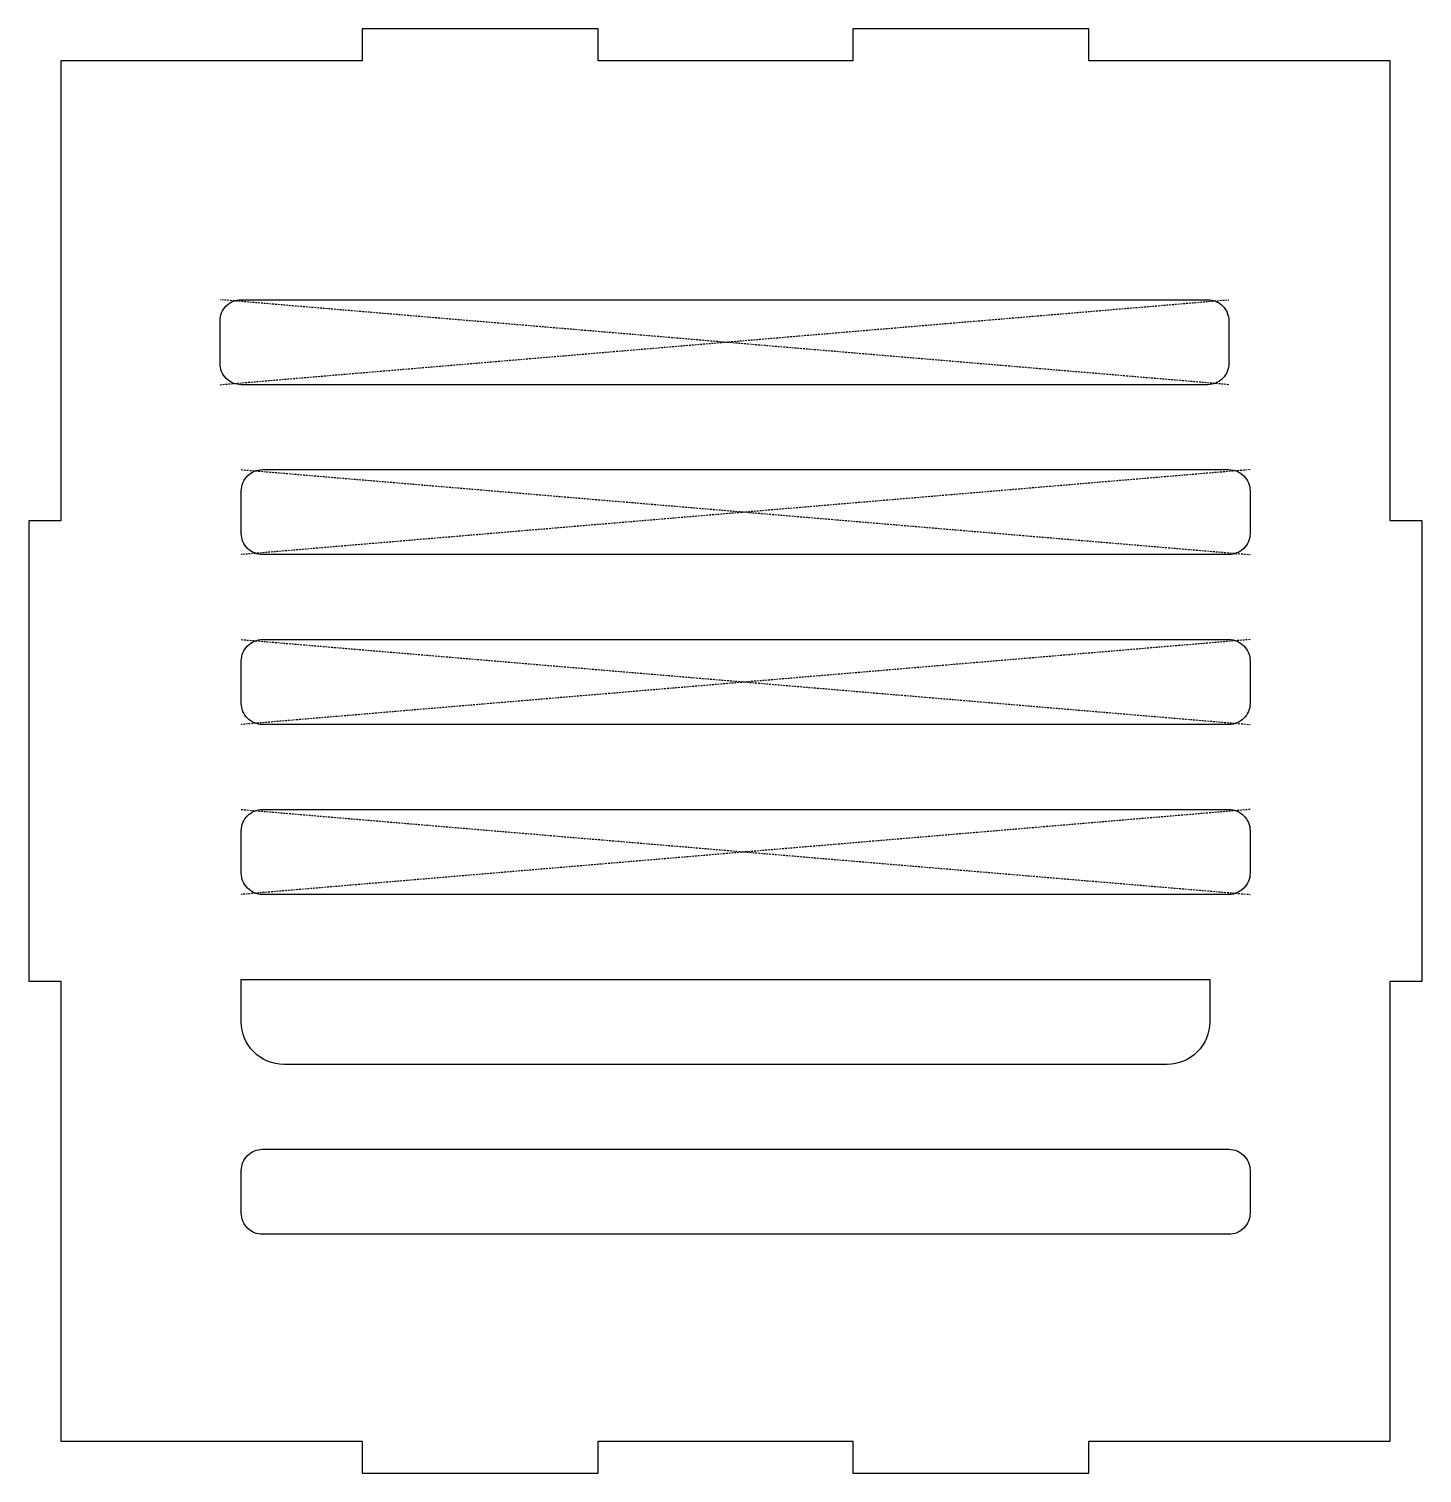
# Model space of a CAD drawing. Header units: millimetres. Extents: x -106 to 26, y -95 to 41.
import ezdxf

# ---------------------------------------------------------------- set-up
doc = ezdxf.new("R2010")
doc.units = ezdxf.units.MM
doc.linetypes.add('DASHED', pattern=[0.2067, 0.1654, -0.0413])

msp = doc.modelspace()

# ---------------------------------------------------------------- linework, layer by layer
at = {"color": 2, "linetype": 'DASHED', "lineweight": 25, "true_color": 0xffff00}
for p, q in [((-87.68, 7.2), (7.32, 15.2)), ((7.32, 7.2), (-87.68, 15.2)), ((-85.68, -0.8), (9.32, -8.8)), ((9.32, -0.8), (-85.68, -8.8)), ((-85.68, -16.8), (9.32, -24.8)), ((9.32, -16.8), (-85.68, -24.8)), ((-85.68, -32.8), (9.32, -40.8)), ((9.32, -32.8), (-85.68, -40.8))]:
    msp.add_line(p, q, dxfattribs=at)
msp.add_lwpolyline([(22.52, 37.7), (-5.88, 37.7), (-5.88, 40.7), (-28.08, 40.7), (-28.08, 37.7), (-52.08, 37.7), (-52.08, 40.7), (-74.28, 40.7), (-74.28, 37.7), (-102.68, 37.7), (-102.68, -5.63), (-105.68, -5.63), (-105.68, -48.96), (-102.68, -48.96), (-102.68, -92.29), (-74.28, -92.29), (-74.28, -95.29), (-52.08, -95.29), (-52.08, -92.29), (-28.08, -92.29), (-28.08, -95.29), (-5.88, -95.29), (-5.88, -92.29), (20.52, -92.29), (22.52, -92.29), (22.52, -48.96), (25.52, -48.96), (25.52, -5.63), (22.52, -5.63)], close=True)
for points in [[(7.32, 13.2), (7.32, 9.2, -0.414214), (5.32, 7.2), (-85.68, 7.2, -0.414214), (-87.68, 9.2), (-87.68, 13.2, -0.414214), (-85.68, 15.2), (5.32, 15.2, -0.414214)], [(9.32, -2.8), (9.32, -6.8, -0.414214), (7.32, -8.8), (-83.68, -8.8, -0.414214), (-85.68, -6.8), (-85.68, -2.8, -0.414214), (-83.68, -0.8), (7.32, -0.8, -0.414214)], [(9.32, -18.8), (9.32, -22.8, -0.414214), (7.32, -24.8), (-83.68, -24.8, -0.414214), (-85.68, -22.8), (-85.68, -18.8, -0.414214), (-83.68, -16.8), (7.32, -16.8, -0.414214)], [(9.32, -34.8), (9.32, -38.8, -0.414214), (7.32, -40.8), (-83.68, -40.8, -0.414214), (-85.68, -38.8), (-85.68, -34.8, -0.414214), (-83.68, -32.8), (7.32, -32.8, -0.414214)], [(1.52, -56.8), (-81.68, -56.8, -0.414214), (-85.68, -52.8), (-85.68, -48.8), (5.52, -48.8), (5.52, -52.8, -0.414214)], [(7.32, -72.8), (-83.68, -72.8, -0.414214), (-85.68, -70.8), (-85.68, -66.8, -0.414214), (-83.68, -64.8), (7.32, -64.8, -0.414214), (9.32, -66.8), (9.32, -70.8, -0.414214)]]:
    msp.add_lwpolyline(points, format="xyb", close=True)

doc.saveas('drawing.dxf')
